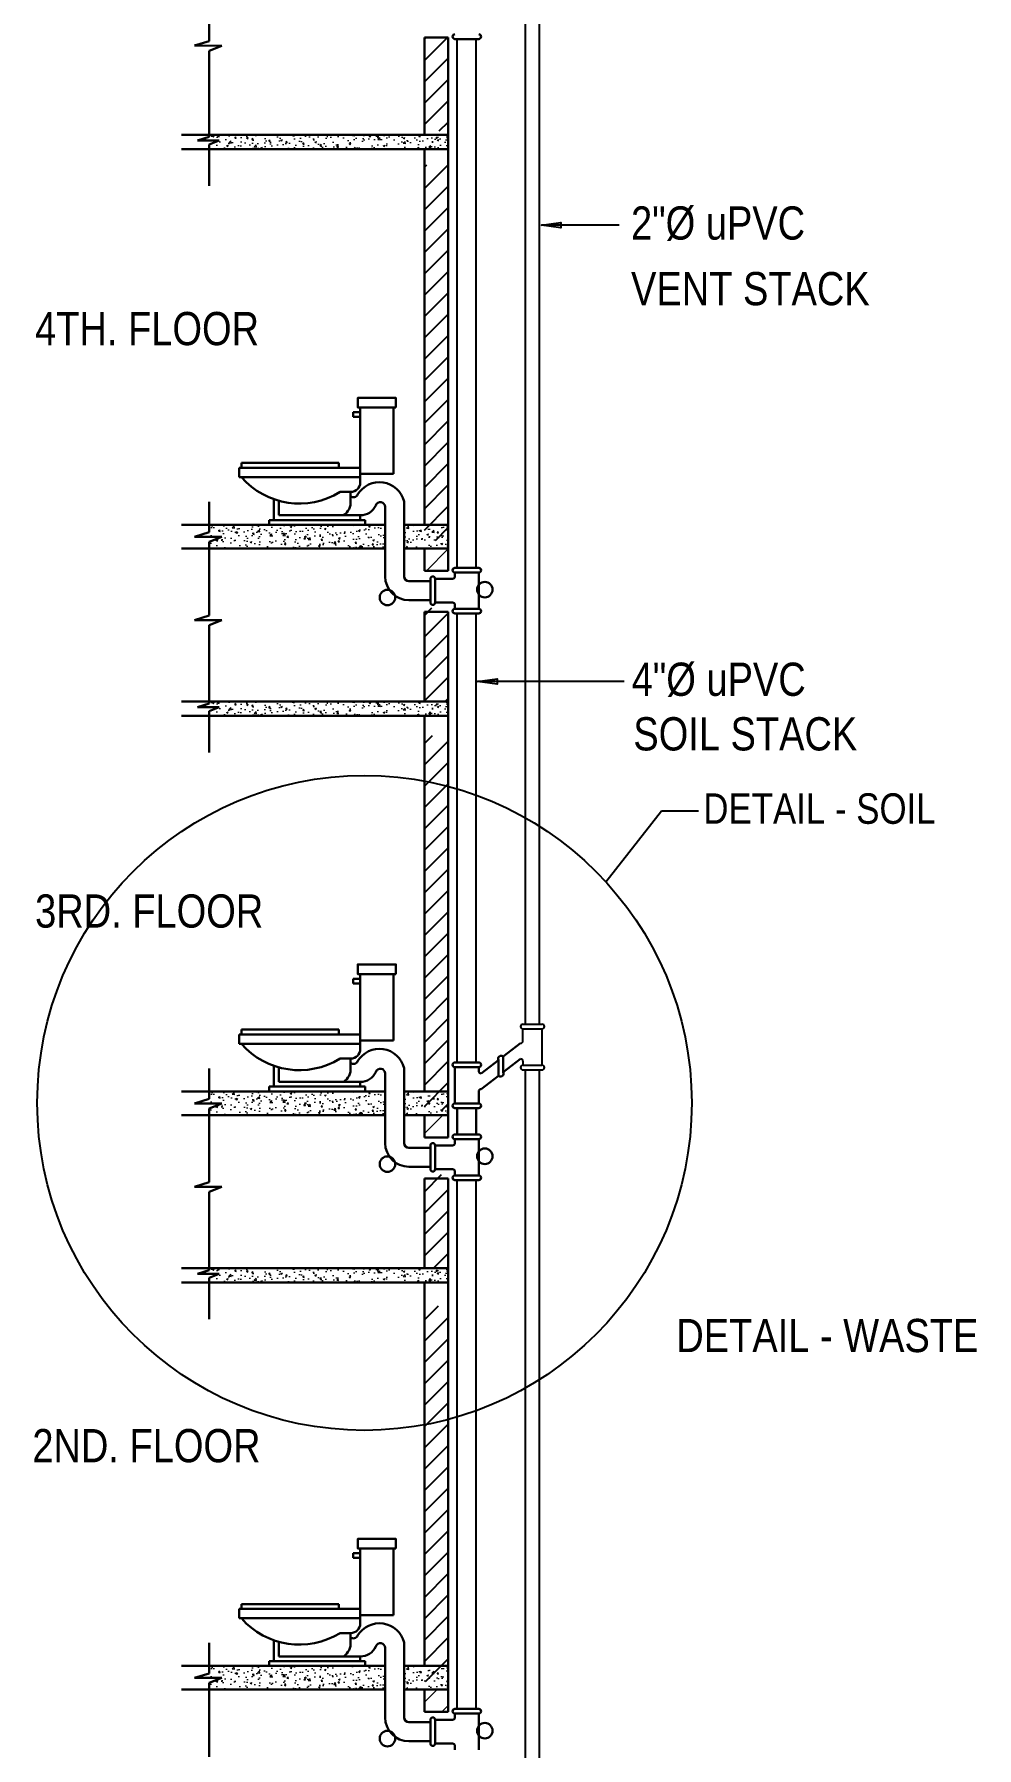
# Model space of a CAD drawing. Header units: inches. Extents: x -54558 to 35158, y -4190 to 41945.
# Drawn here: x 14309.4 to 14470.8, y -1302.6 to -1009.3 of the extents above; entities that cross this region are included whole.
import ezdxf

# ---------------------------------------------------------------- set-up
doc = ezdxf.new("R2010")
doc.units = ezdxf.units.IN
doc.header["$MEASUREMENT"] = 0
for name, color, linetype, lineweight in [('Furniture', 42, 'Continuous', 30), ('Hatch', 8, 'Continuous', 13), ('WALL', 250, 'Continuous', 30)]:
    doc.layers.add(name, color=color, linetype=linetype, lineweight=lineweight)
for name, color, linetype in [('line', 162, 'Continuous'), ('sheed', 253, 'Continuous'), ('SS', 3, 'Continuous'), ('text', 142, 'Continuous'), ('VS', 15, 'Continuous')]:
    doc.layers.add(name, color=color, linetype=linetype)
doc.styles.add('ROMANC', font='romanc')
doc.styles.get("Standard").update_dxf_attribs({"font": 'ARIALN.TTF'})
doc.dimstyles.get("Standard").update_dxf_attribs({"dimtxt": 56, "dimasz": 1, "dimexe": 4, "dimexo": 6, "dimgap": 0, "dimtad": 0, "dimtih": 1, "dimtoh": 1, "dimdec": 0, "dimzin": 0, "dimdsep": 46, "dimlunit": 4, "dimtxsty": 'ROMANC', "dimcen": 0.09, "dimclrd": 256, "dimclrt": 256, "dimadec": 0, "dimazin": 0, "dimtfac": 1, "dimtdec": 0, "dimtofl": 0, "dimtmove": 0, "dimatfit": 3, "dimfxl": 1, "dimtolj": 1, "dimtzin": 0, "dimlwd": 25, "dimarcsym": 0})
pattern_1 = [(45, (3255.0987, 4581.8897), (-1.8269672, 1.8269672), [])]

msp = doc.modelspace()

# ---------------------------------------------------------------- hatches: boundary and pattern name
at = {"layer": 'Hatch'}
h = msp.add_hatch(dxfattribs=at)
h.set_pattern_fill('AR-CONC', color=256, scale=0.406936, style=0)
h.set_pattern_definition([(50, (10033.875, -2664.6907), (2.9187912, -0.2553611), [0.3052021, -3.3572235]), (355, (10033.875, -2664.6907), (-0.5646294, 3.060942), [0.2441617, -2.6857788]), (100.4514, (10034.1182, -2664.712), (2.354164, 2.805579), [0.2593819, -2.853201]), (46.1842, (10033.875, -2663.8768), (4.34299, -0.6735568), [0.457803, -5.0358353]), (96.6356, (10034.237, -2663.933), (3.8034807, 3.964038), [0.389073, -4.2798007]), (351.1842, (10033.875, -2663.877), (3.8034776, 3.964041), [0.3662426, -4.0286682]), (21, (10034.2819, -2664.0803), (2.4290308, -1.638402), [0.3052021, -3.3572235]), (326, (10034.282, -2664.0803), (0.9901381, 2.950898), [0.2441617, -2.6857788]), (71.4514, (10034.4843, -2664.2168), (3.4191699, 1.3124933), [0.2593819, -2.853201]), (37.5, (10033.8749, -2664.6907), (0.04948285, 1.35466554), [0, -2.6532239, 0, -2.7264724, 0, -2.6959522]), (7.5, (10033.875, -2664.6907), (1.07052514, 1.60500397), [0, -1.5544962, 0, -2.5921835, 0, -1.02751386]), (327.5, (10032.9675, -2664.6907), (2.17231665, -0.09178393), [0, -1.01734046, 0, -3.1741022, 0, -4.2117895]), (317.5, (10032.5605, -2664.6907), (2.37319554, 0.4073634), [0, -1.3225426, 0, -2.1079294, 0, -2.99098095])])
h.paths.add_polyline_path([(14339.327, -1026.49), (14339.327, -1026.83), (14337.326, -1027.444), (14341.088, -1027.466), (14339.327, -1028.15), (14339.327, -1028.931), (14380.286, -1028.931), (14380.286, -1026.49)])
h = msp.add_hatch(dxfattribs=at)
h.set_pattern_fill('AR-CONC', color=256, scale=0.406936, style=0)
h.set_pattern_definition([(50, (10033.875, -2762.3554), (2.9187912, -0.2553611), [0.3052021, -3.3572235]), (355, (10033.875, -2762.3554), (-0.5646294, 3.060942), [0.2441617, -2.6857788]), (100.4514, (10034.1182, -2762.3766), (2.354164, 2.805579), [0.2593819, -2.853201]), (46.1842, (10033.875, -2761.5415), (4.34299, -0.6735568), [0.457803, -5.0358353]), (96.6356, (10034.237, -2761.5976), (3.8034807, 3.964038), [0.389073, -4.2798007]), (351.1842, (10033.875, -2761.5415), (3.8034776, 3.964041), [0.3662426, -4.0286682]), (21, (10034.2819, -2761.745), (2.4290308, -1.638402), [0.3052021, -3.3572235]), (326, (10034.282, -2761.745), (0.9901381, 2.950898), [0.2441617, -2.6857788]), (71.4514, (10034.4843, -2761.8815), (3.4191699, 1.3124933), [0.2593819, -2.853201]), (37.5, (10033.8749, -2762.3554), (0.04948285, 1.35466554), [0, -2.6532239, 0, -2.7264724, 0, -2.6959522]), (7.5, (10033.875, -2762.3554), (1.07052514, 1.60500397), [0, -1.5544962, 0, -2.5921835, 0, -1.02751386]), (327.5, (10032.9675, -2762.3554), (2.17231665, -0.09178393), [0, -1.01734046, 0, -3.1741022, 0, -4.2117895]), (317.5, (10032.5605, -2762.3554), (2.37319554, 0.4073634), [0, -1.3225426, 0, -2.1079294, 0, -2.99098095])])
h.paths.add_polyline_path([(14369.489, -1097.297), (14369.489, -1093.227), (14352.601, -1093.227), (14339.327, -1093.227), (14339.327, -1094.508), (14336.825, -1095.275), (14341.529, -1095.304), (14339.327, -1096.158), (14339.327, -1097.297)])
h.paths.add_polyline_path([(14372.745, -1093.227), (14372.745, -1097.297), (14380.286, -1097.297), (14380.286, -1093.227)])
h = msp.add_hatch(dxfattribs=at)
h.set_pattern_fill('LINE', color=256, scale=26.043916, angle=45, style=0)
h.set_pattern_definition([(45, (861.2702, -2544.802), (-2.3019787, 2.3019787), [])])
h.paths.add_polyline_path([(14380.286, -1097.297), (14376.216, -1097.297), (14376.216, -1101.098), (14380.286, -1101.098)])
h = msp.add_hatch(dxfattribs=at)
h.set_pattern_fill('AR-CONC', color=256, scale=0.406936, style=0)
h.set_pattern_definition([(50, (10033.875, -2761.6852), (2.9187912, -0.2553611), [0.3052021, -3.3572235]), (355, (10033.875, -2761.6852), (-0.5646294, 3.060942), [0.2441617, -2.6857788]), (100.4514, (10034.1182, -2761.7065), (2.354164, 2.805579), [0.2593819, -2.853201]), (46.1842, (10033.875, -2760.8713), (4.34299, -0.6735568), [0.457803, -5.0358353]), (96.6356, (10034.237, -2760.9275), (3.8034807, 3.964038), [0.389073, -4.2798007]), (351.1842, (10033.875, -2760.8713), (3.8034776, 3.964041), [0.3662426, -4.0286682]), (21, (10034.2819, -2761.0748), (2.4290308, -1.638402), [0.3052021, -3.3572235]), (326, (10034.282, -2761.0748), (0.9901381, 2.950898), [0.2441617, -2.6857788]), (71.4514, (10034.4843, -2761.2113), (3.4191699, 1.3124933), [0.2593819, -2.853201]), (37.5, (10033.8749, -2761.6852), (0.04948285, 1.35466554), [0, -2.6532239, 0, -2.7264724, 0, -2.6959522]), (7.5, (10033.875, -2761.6852), (1.07052514, 1.60500397), [0, -1.5544962, 0, -2.5921835, 0, -1.02751386]), (327.5, (10032.9675, -2761.6852), (2.17231665, -0.09178393), [0, -1.01734046, 0, -3.1741022, 0, -4.2117895]), (317.5, (10032.5605, -2761.6852), (2.37319554, 0.4073634), [0, -1.3225426, 0, -2.1079294, 0, -2.99098095])])
h.paths.add_polyline_path([(14339.327, -1123.484), (14339.327, -1123.824), (14337.326, -1124.438), (14341.088, -1124.461), (14339.327, -1125.145), (14339.327, -1125.926), (14380.286, -1125.926), (14380.286, -1123.484)])
h = msp.add_hatch(dxfattribs=at)
h.set_pattern_fill('AR-CONC', color=256, scale=0.406936, style=0)
h.set_pattern_definition([(50, (10033.875, -2859.35), (2.9187912, -0.2553611), [0.3052021, -3.3572235]), (355, (10033.875, -2859.35), (-0.5646294, 3.060942), [0.2441617, -2.6857788]), (100.4514, (10034.1182, -2859.3712), (2.354164, 2.805579), [0.2593819, -2.853201]), (46.1842, (10033.875, -2858.536), (4.34299, -0.6735568), [0.457803, -5.0358353]), (96.6356, (10034.237, -2858.592), (3.8034807, 3.964038), [0.389073, -4.2798007]), (351.1842, (10033.875, -2858.536), (3.8034776, 3.964041), [0.3662426, -4.0286682]), (21, (10034.2819, -2858.7395), (2.4290308, -1.638402), [0.3052021, -3.3572235]), (326, (10034.282, -2858.7395), (0.9901381, 2.950898), [0.2441617, -2.6857788]), (71.4514, (10034.4843, -2858.876), (3.4191699, 1.3124933), [0.2593819, -2.853201]), (37.5, (10033.8749, -2859.3499), (0.04948285, 1.35466554), [0, -2.6532239, 0, -2.7264724, 0, -2.6959522]), (7.5, (10033.875, -2859.3499), (1.07052514, 1.60500397), [0, -1.5544962, 0, -2.5921835, 0, -1.02751386]), (327.5, (10032.9675, -2859.3499), (2.17231665, -0.09178393), [0, -1.01734046, 0, -3.1741022, 0, -4.2117895]), (317.5, (10032.5605, -2859.3499), (2.37319554, 0.4073634), [0, -1.3225426, 0, -2.1079294, 0, -2.99098095])])
h.paths.add_polyline_path([(14369.489, -1194.291), (14369.489, -1190.222), (14352.601, -1190.222), (14339.327, -1190.222), (14339.327, -1191.502), (14336.825, -1192.27), (14341.529, -1192.298), (14339.327, -1193.153), (14339.327, -1194.291)])
h.paths.add_polyline_path([(14372.745, -1190.222), (14372.745, -1194.291), (14380.286, -1194.291), (14380.286, -1190.222)])
h = msp.add_hatch(dxfattribs=at)
h.set_pattern_fill('LINE', color=256, scale=26.043916, angle=45, style=0)
h.set_pattern_definition([(45, (861.2702, -2544.1317), (-2.3019787, 2.3019787), [])])
h.paths.add_polyline_path([(14380.286, -1194.291), (14376.216, -1194.291), (14376.216, -1198.092), (14380.286, -1198.092)])
h = msp.add_hatch(dxfattribs=at)
h.set_pattern_fill('AR-CONC', color=256, scale=0.406936, style=0)
h.set_pattern_definition([(50, (10033.875, -2858.6797), (2.9187912, -0.2553611), [0.3052021, -3.3572235]), (355, (10033.875, -2858.6797), (-0.5646294, 3.060942), [0.2441617, -2.6857788]), (100.4514, (10034.1182, -2858.701), (2.354164, 2.805579), [0.2593819, -2.853201]), (46.1842, (10033.875, -2857.866), (4.34299, -0.6735568), [0.457803, -5.0358353]), (96.6356, (10034.237, -2857.922), (3.8034807, 3.964038), [0.389073, -4.2798007]), (351.1842, (10033.875, -2857.866), (3.8034776, 3.964041), [0.3662426, -4.0286682]), (21, (10034.2819, -2858.0693), (2.4290308, -1.638402), [0.3052021, -3.3572235]), (326, (10034.282, -2858.0693), (0.9901381, 2.950898), [0.2441617, -2.6857788]), (71.4514, (10034.4843, -2858.206), (3.4191699, 1.3124933), [0.2593819, -2.853201]), (37.5, (10033.8749, -2858.6797), (0.04948285, 1.35466554), [0, -2.6532239, 0, -2.7264724, 0, -2.6959522]), (7.5, (10033.875, -2858.6797), (1.07052514, 1.60500397), [0, -1.5544962, 0, -2.5921835, 0, -1.02751386]), (327.5, (10032.9675, -2858.6797), (2.17231665, -0.09178393), [0, -1.01734046, 0, -3.1741022, 0, -4.2117895]), (317.5, (10032.5605, -2858.6797), (2.37319554, 0.4073634), [0, -1.3225426, 0, -2.1079294, 0, -2.99098095])])
h.paths.add_polyline_path([(14339.327, -1220.479), (14339.327, -1220.819), (14337.326, -1221.433), (14341.088, -1221.455), (14339.327, -1222.139), (14339.327, -1222.92), (14380.286, -1222.92), (14380.286, -1220.479)])
h = msp.add_hatch(dxfattribs=at)
h.set_pattern_fill('AR-CONC', color=256, scale=0.406936, style=0)
h.set_pattern_definition([(50, (10033.875, -2957.6847), (2.9187912, -0.2553611), [0.3052021, -3.3572235]), (355, (10033.875, -2957.6847), (-0.5646294, 3.060942), [0.2441617, -2.6857788]), (100.4514, (10034.1182, -2957.706), (2.354164, 2.805579), [0.2593819, -2.853201]), (46.1842, (10033.875, -2956.871), (4.34299, -0.6735568), [0.457803, -5.0358353]), (96.6356, (10034.237, -2956.927), (3.8034807, 3.964038), [0.389073, -4.2798007]), (351.1842, (10033.875, -2956.871), (3.8034776, 3.964041), [0.3662426, -4.0286682]), (21, (10034.2819, -2957.0743), (2.4290308, -1.638402), [0.3052021, -3.3572235]), (326, (10034.282, -2957.0743), (0.9901381, 2.950898), [0.2441617, -2.6857788]), (71.4514, (10034.4843, -2957.2108), (3.4191699, 1.3124933), [0.2593819, -2.853201]), (37.5, (10033.8749, -2957.6847), (0.04948285, 1.35466554), [0, -2.6532239, 0, -2.7264724, 0, -2.6959522]), (7.5, (10033.875, -2957.6847), (1.07052514, 1.60500397), [0, -1.5544962, 0, -2.5921835, 0, -1.02751386]), (327.5, (10032.9675, -2957.6847), (2.17231665, -0.09178393), [0, -1.01734046, 0, -3.1741022, 0, -4.2117895]), (317.5, (10032.5605, -2957.6847), (2.37319554, 0.4073634), [0, -1.3225426, 0, -2.1079294, 0, -2.99098095])])
h.paths.add_polyline_path([(14369.489, -1292.626), (14369.489, -1288.557), (14352.601, -1288.557), (14339.327, -1288.557), (14339.327, -1289.837), (14336.825, -1290.604), (14341.529, -1290.633), (14339.327, -1291.487), (14339.327, -1292.626)])
h.paths.add_polyline_path([(14372.745, -1288.557), (14372.745, -1292.626), (14380.286, -1292.626), (14380.286, -1288.557)])
h = msp.add_hatch(dxfattribs=at)
h.set_pattern_fill('LINE', color=256, scale=26.043916, angle=45, style=0)
h.set_pattern_definition([(45, (861.2702, -2544.8018), (-2.3019787, 2.3019787), [])])
h.paths.add_polyline_path([(14380.286, -1292.626), (14376.216, -1292.626), (14376.216, -1296.427), (14380.286, -1296.427)])
at = {"layer": 'sheed', "ltscale": 10}
h = msp.add_hatch(dxfattribs=at)
h.set_pattern_fill('ANSI31', color=256, scale=20.669774, style=0)
h.set_pattern_definition(pattern_1)
h.paths.add_polyline_path([(14376.216, -1025.819), (14380.286, -1025.819), (14380.286, -1009.807), (14376.216, -1009.807)])
h = msp.add_hatch(dxfattribs=at)
h.set_pattern_fill('ANSI31', color=256, scale=20.669774, style=0)
h.set_pattern_definition(pattern_1)
h.paths.add_polyline_path([(14376.216, -1095.908), (14380.286, -1095.908), (14380.286, -1031.612), (14376.216, -1031.612)])
h = msp.add_hatch(dxfattribs=at)
h.set_pattern_fill('ANSI31', color=256, scale=20.669774, style=0)
h.set_pattern_definition(pattern_1)
h.paths.add_polyline_path([(14376.216, -1123.484), (14380.286, -1123.484), (14380.286, -1107.472), (14376.216, -1107.472)])
h = msp.add_hatch(dxfattribs=at)
h.set_pattern_fill('ANSI31', color=256, scale=20.669774, style=0)
h.set_pattern_definition(pattern_1)
h.paths.add_polyline_path([(14376.216, -1193.572), (14380.286, -1193.572), (14380.286, -1129.277), (14376.216, -1129.277)])
h = msp.add_hatch(dxfattribs=at)
h.set_pattern_fill('ANSI31', color=256, scale=20.669774, style=0)
h.set_pattern_definition(pattern_1)
h.paths.add_polyline_path([(14376.216, -1220.479), (14380.286, -1220.479), (14380.286, -1204.466), (14376.216, -1204.466)])
h = msp.add_hatch(dxfattribs=at)
h.set_pattern_fill('ANSI31', color=256, scale=20.669774, style=0)
h.set_pattern_definition(pattern_1)
h.paths.add_polyline_path([(14376.216, -1291.237), (14380.286, -1291.237), (14380.286, -1226.941), (14376.216, -1226.941)])

# ---------------------------------------------------------------- linework, layer by layer
at = {"layer": 'Furniture'}
for p, q in [((14381.441, -1010.075), (14385.51, -1010.075)), ((14365.216, -1073.13), (14365.216, -1085.979)), ((14370.913, -1084.524), (14370.913, -1073.13)), ((14363.995, -1073.943), (14363.995, -1074.757)), ((14365.216, -1073.943), (14363.995, -1073.943)), ((14363.995, -1074.757), (14365.216, -1074.757)), ((14365.216, -1083.461), (14344.462, -1083.461)), ((14344.462, -1083.461), (14344.462, -1085.088)), ((14344.462, -1085.088), (14365.216, -1085.088)), ((14344.869, -1082.647), (14361.553, -1082.647)), ((14344.869, -1083.461), (14344.869, -1082.647)), ((14361.553, -1082.647), (14361.553, -1083.461)), ((14365.216, -1084.524), (14370.913, -1084.524)), ((14361.764, -1087.607), (14363.588, -1087.607)), ((14363.574, -1089.158), (14363.574, -1087.607)), ((14350.442, -1091.599), (14350.442, -1088.851)), ((14351.256, -1089.106), (14351.256, -1091.599)), ((14369.489, -1102.06), (14369.489, -1090.156)), ((14372.745, -1102.06), (14372.745, -1089.226)), ((14366.052, -1092.413), (14349.628, -1092.413)), ((14349.628, -1092.413), (14349.628, -1093.227)), ((14350.442, -1092.413), (14350.442, -1091.599)), ((14351.256, -1091.599), (14365.238, -1091.599)), ((14365.238, -1091.599), (14365.238, -1092.413)), ((14366.052, -1093.227), (14366.052, -1092.413)), ((14377.241, -1102.467), (14377.241, -1106.537)), ((14378.055, -1102.467), (14381.034, -1102.467)), ((14378.055, -1102.467), (14378.055, -1106.537)), ((14381.441, -1100.594), (14385.51, -1100.594)), ((14381.441, -1102.06), (14381.441, -1101.408)), ((14381.441, -1101.408), (14385.51, -1101.408)), ((14385.51, -1107.596), (14385.51, -1101.408)), ((14373.559, -1102.874), (14377.241, -1102.874)), ((14373.559, -1106.13), (14377.241, -1106.13)), ((14378.055, -1106.537), (14381.034, -1106.537)), ((14381.441, -1106.944), (14381.441, -1107.596)), ((14381.441, -1107.596), (14385.51, -1107.596)), ((14381.441, -1108.41), (14385.51, -1108.41)), ((14365.216, -1170.124), (14365.216, -1182.974)), ((14370.913, -1181.518), (14370.913, -1170.124)), ((14365.216, -1170.938), (14363.995, -1170.938)), ((14363.995, -1170.938), (14363.995, -1171.752)), ((14363.995, -1171.752), (14365.216, -1171.752)), ((14365.216, -1180.455), (14344.462, -1180.455)), ((14344.462, -1180.455), (14344.462, -1182.083)), ((14344.869, -1179.641), (14361.553, -1179.641)), ((14344.869, -1180.455), (14344.869, -1179.641)), ((14361.553, -1179.641), (14361.553, -1180.455)), ((14365.216, -1181.518), (14370.913, -1181.518)), ((14389.71, -1184.221), (14392.688, -1181.975)), ((14344.462, -1182.083), (14365.216, -1182.083)), ((14361.764, -1184.602), (14363.588, -1184.602)), ((14363.574, -1186.152), (14363.574, -1184.602)), ((14388.896, -1184.895), (14385.917, -1187.14)), ((14388.896, -1184.895), (14388.896, -1187.581)), ((14388.896, -1187.581), (14388.896, -1184.895)), ((14389.71, -1184.221), (14389.71, -1186.907)), ((14389.71, -1186.907), (14389.71, -1184.221)), ((14389.71, -1186.907), (14392.688, -1184.662)), ((14350.442, -1188.594), (14350.442, -1185.845)), ((14351.256, -1186.101), (14351.256, -1188.594)), ((14369.489, -1199.055), (14369.489, -1187.151)), ((14372.745, -1199.055), (14372.745, -1186.22)), ((14385.51, -1185.267), (14381.441, -1185.267)), ((14381.441, -1192.269), (14381.441, -1186.081)), ((14385.51, -1186.081), (14381.441, -1186.081)), ((14385.51, -1186.733), (14385.51, -1186.081)), ((14388.896, -1187.581), (14385.917, -1189.827)), ((14366.052, -1189.408), (14349.628, -1189.408)), ((14349.628, -1189.408), (14349.628, -1190.222)), ((14350.442, -1189.408), (14350.442, -1188.594)), ((14351.256, -1188.594), (14365.238, -1188.594)), ((14365.238, -1188.594), (14365.238, -1189.408)), ((14366.052, -1190.222), (14366.052, -1189.408)), ((14385.51, -1190.234), (14385.51, -1192.269)), ((14385.51, -1192.269), (14381.441, -1192.269)), ((14385.51, -1193.083), (14381.441, -1193.083)), ((14381.848, -1197.589), (14381.848, -1193.083)), ((14385.103, -1197.589), (14385.103, -1193.083)), ((14377.241, -1199.462), (14377.241, -1203.531)), ((14378.055, -1199.462), (14381.034, -1199.462)), ((14378.055, -1199.462), (14378.055, -1203.531)), ((14381.441, -1197.589), (14385.51, -1197.589)), ((14381.441, -1199.055), (14381.441, -1198.402)), ((14381.441, -1198.402), (14385.51, -1198.402)), ((14385.51, -1204.591), (14385.51, -1198.402)), ((14373.559, -1199.869), (14377.241, -1199.869)), ((14373.559, -1203.124), (14377.241, -1203.124)), ((14378.055, -1203.531), (14381.034, -1203.531)), ((14381.441, -1203.938), (14381.441, -1204.591)), ((14381.441, -1204.591), (14385.51, -1204.591)), ((14381.441, -1205.404), (14385.51, -1205.404)), ((14365.216, -1269.273), (14363.995, -1269.273)), ((14363.995, -1269.273), (14363.995, -1270.087)), ((14365.216, -1268.459), (14365.216, -1281.309)), ((14370.913, -1279.853), (14370.913, -1268.459)), ((14363.995, -1270.087), (14365.216, -1270.087)), ((14344.462, -1278.79), (14344.462, -1280.418)), ((14365.216, -1278.79), (14344.462, -1278.79)), ((14344.869, -1277.976), (14361.553, -1277.976)), ((14344.869, -1278.79), (14344.869, -1277.976)), ((14361.553, -1277.976), (14361.553, -1278.79)), ((14344.462, -1280.418), (14365.216, -1280.418)), ((14365.216, -1279.853), (14370.913, -1279.853)), ((14350.442, -1286.929), (14350.442, -1284.18)), ((14351.256, -1284.436), (14351.256, -1286.929)), ((14361.764, -1282.936), (14363.588, -1282.936)), ((14363.574, -1284.487), (14363.574, -1282.936)), ((14372.745, -1297.39), (14372.745, -1284.555)), ((14350.442, -1287.743), (14350.442, -1286.929)), ((14351.256, -1286.929), (14365.238, -1286.929)), ((14365.238, -1286.929), (14365.238, -1287.743)), ((14369.489, -1297.39), (14369.489, -1285.485)), ((14366.052, -1287.743), (14349.628, -1287.743)), ((14366.052, -1288.557), (14366.052, -1287.743)), ((14381.441, -1295.923), (14385.51, -1295.923)), ((14373.559, -1298.204), (14377.241, -1298.204)), ((14377.241, -1297.797), (14377.241, -1301.866)), ((14378.055, -1297.797), (14381.034, -1297.797)), ((14378.055, -1297.797), (14378.055, -1301.866)), ((14381.441, -1297.39), (14381.441, -1296.737)), ((14381.441, -1296.737), (14385.51, -1296.737)), ((14385.51, -1302.925), (14385.51, -1296.737)), ((14373.559, -1301.459), (14377.241, -1301.459)), ((14378.055, -1301.866), (14381.034, -1301.866)), ((14381.441, -1302.273), (14381.441, -1302.925))]:
    msp.add_line(p, q, dxfattribs=at)
for points in [[(14371.32, -1073.13), (14371.32, -1071.502), (14364.809, -1071.502), (14364.809, -1073.13)], [(14371.32, -1170.124), (14371.32, -1168.496), (14364.809, -1168.496), (14364.809, -1170.124)], [(14371.32, -1268.459), (14371.32, -1266.831), (14364.809, -1266.831), (14364.809, -1268.459)]]:
    msp.add_lwpolyline(points, close=True, dxfattribs=at)
for centre in [(14369.881, -1105.676), (14386.56, -1104.33), (14369.881, -1202.671), (14386.56, -1201.324), (14386.56, -1299.659), (14369.881, -1301.005)]:
    msp.add_circle(centre, 1.328, dxfattribs=at)
for centre, radius, start, end in [((14381.441, -1009.668), 0.407, 90, 270), ((14385.51, -1009.668), 0.407, 270, 90), ((14354.802, -1076.383), 13.208, 221.22977, 301.81285), ((14364.031, -1087.686), 0.833, 236.70433, 333.77987), ((14363.588, -1085.979), 1.628, 270, 0), ((14368.517, -1090.304), 4.363, 14.3067, 148.95949), ((14360.929, -1089.361), 2.653, 302.4712, 4.3987), ((14365.27, -1088.705), 2.894, 269.36404, 335.07938), ((14368.676, -1090.156), 0.814, 0, 163.49905), ((14373.559, -1102.06), 4.069, 180, 270), ((14373.559, -1102.06), 0.814, 180, 270), ((14377.648, -1102.467), 0.407, 0, 180), ((14381.441, -1101.001), 0.407, 90, 270), ((14381.034, -1102.06), 0.407, 270, 0), ((14385.51, -1101.001), 0.407, 270, 90), ((14377.648, -1106.537), 0.407, 180, 0), ((14381.034, -1106.944), 0.407, 0, 90), ((14381.441, -1108.003), 0.407, 90, 270), ((14385.51, -1108.003), 0.407, 270, 90), ((14354.802, -1173.378), 13.208, 221.22977, 301.81285), ((14363.588, -1182.974), 1.628, 270, 0), ((14368.517, -1187.299), 4.363, 14.3067, 148.95949), ((14389.392, -1184.665), 0.546, 54.40148, 204.83289), ((14389.392, -1184.665), 0.546, 54.40148, 204.83289), ((14360.929, -1186.356), 2.653, 302.4712, 4.3987), ((14364.031, -1184.681), 0.833, 236.70433, 333.77987), ((14365.27, -1185.7), 2.894, 269.36404, 335.07938), ((14368.676, -1187.151), 0.814, 0, 163.49905), ((14381.441, -1185.674), 0.407, 90, 270), ((14385.51, -1185.674), 0.407, 270, 90), ((14385.917, -1186.733), 0.407, 180, 270), ((14389.214, -1187.137), 0.546, 234.40148, 24.83289), ((14389.214, -1187.137), 0.546, 234.40148, 24.83289), ((14385.917, -1190.234), 0.407, 90, 180), ((14381.441, -1192.676), 0.407, 90, 270), ((14385.51, -1192.676), 0.407, 270, 90), ((14373.559, -1199.055), 4.069, 180, 270), ((14373.559, -1199.055), 0.814, 180, 270), ((14377.648, -1199.462), 0.407, 0, 180), ((14381.441, -1197.996), 0.407, 90, 270), ((14381.034, -1199.055), 0.407, 270, 0), ((14385.51, -1197.996), 0.407, 270, 90), ((14377.648, -1203.531), 0.407, 180, 0), ((14381.034, -1203.938), 0.407, 0, 90), ((14381.441, -1204.998), 0.407, 90, 270), ((14385.51, -1204.998), 0.407, 270, 90), ((14354.802, -1271.713), 13.208, 221.22977, 301.81285), ((14363.588, -1281.309), 1.628, 270, 0), ((14368.517, -1285.633), 4.363, 14.3067, 148.95949), ((14360.929, -1284.691), 2.653, 302.4712, 4.3987), ((14364.031, -1283.015), 0.833, 236.70433, 333.77987), ((14368.676, -1285.485), 0.814, 0, 163.49905), ((14365.27, -1284.035), 2.894, 269.36404, 335.07938), ((14381.441, -1296.33), 0.407, 90, 270), ((14385.51, -1296.33), 0.407, 270, 90), ((14373.559, -1297.39), 4.069, 180, 270), ((14373.559, -1297.39), 0.814, 180, 270), ((14377.648, -1297.797), 0.407, 0, 180), ((14381.034, -1297.39), 0.407, 270, 0), ((14377.648, -1301.866), 0.407, 180, 0), ((14381.034, -1302.273), 0.407, 0, 90)]:
    msp.add_arc(centre, radius, start, end, dxfattribs=at)
at = {"layer": 'line'}
msp.add_circle((14365.951, -1192.196), 56.043, dxfattribs=at)
at = {"layer": 'SS'}
for p, q in [((14381.848, -1100.594), (14381.848, -1010.075)), ((14385.103, -1100.594), (14385.103, -1010.075)), ((14381.848, -1185.267), (14381.848, -1108.41)), ((14385.103, -1185.267), (14385.103, -1108.41)), ((14381.848, -1295.923), (14381.848, -1205.404)), ((14385.103, -1295.923), (14385.103, -1205.404))]:
    msp.add_line(p, q, dxfattribs=at)
at = {"layer": 'text'}
for points in [[(14409.596, -1041.933), (14396.256, -1041.933), (14399.604, -1041.492), (14399.604, -1042.391), (14396.256, -1041.933)], [(14410.449, -1120.035), (14385.309, -1120.035), (14388.658, -1119.593), (14388.658, -1120.493), (14385.309, -1120.035)]]:
    msp.add_lwpolyline(points, dxfattribs=at)
at = {"layer": 'VS'}
for p, q in [((14393.502, -1081.725), (14393.502, -991.206)), ((14395.944, -1081.725), (14395.944, -991.206)), ((14393.502, -1178.719), (14393.502, -1081.725)), ((14395.944, -1178.719), (14395.944, -1081.725)), ((14393.095, -1178.719), (14396.351, -1178.719)), ((14393.095, -1181.568), (14393.095, -1179.533)), ((14393.095, -1179.533), (14396.351, -1179.533)), ((14396.351, -1179.533), (14396.351, -1185.721)), ((14393.095, -1185.069), (14393.095, -1185.721)), ((14393.095, -1185.721), (14396.351, -1185.721)), ((14393.095, -1186.535), (14396.351, -1186.535)), ((14393.502, -1277.054), (14393.502, -1186.535)), ((14395.944, -1277.054), (14395.944, -1186.535)), ((14393.502, -1374.048), (14393.502, -1277.054)), ((14395.944, -1374.048), (14395.944, -1277.054))]:
    msp.add_line(p, q, dxfattribs=at)
for centre, start, end in [((14393.095, -1179.126), 90, 270), ((14396.351, -1179.126), 270, 90), ((14392.688, -1181.568), 270, 0), ((14392.688, -1185.069), 0, 90), ((14393.095, -1186.128), 90, 270), ((14396.351, -1186.128), 270, 90)]:
    msp.add_arc(centre, 0.407, start, end, dxfattribs=at)
at = {"layer": 'WALL'}
for p, q in [((14339.327, -997.823), (14339.327, -1010.442)), ((14339.327, -1010.442), (14336.825, -1011.21)), ((14336.825, -1011.21), (14341.529, -1011.238)), ((14341.529, -1011.238), (14339.327, -1012.093)), ((14376.216, -1009.807), (14376.216, -1026.49)), ((14376.216, -1009.807), (14380.286, -1009.807)), ((14380.286, -1009.807), (14380.286, -1026.49)), ((14339.327, -1012.093), (14339.327, -1026.83)), ((14334.62, -1026.49), (14380.286, -1026.49)), ((14380.286, -1026.49), (14380.286, -1028.931)), ((14334.62, -1028.931), (14380.286, -1028.931)), ((14339.327, -1026.83), (14337.326, -1027.444)), ((14337.326, -1027.444), (14341.088, -1027.466)), ((14341.088, -1027.466), (14339.327, -1028.15)), ((14339.327, -1028.15), (14339.327, -1035.216)), ((14376.216, -1093.227), (14376.216, -1028.931)), ((14380.286, -1093.227), (14380.286, -1028.931)), ((14339.327, -1089.295), (14339.327, -1094.508)), ((14334.62, -1093.227), (14369.489, -1093.227)), ((14352.601, -1093.227), (14369.489, -1093.227)), ((14372.745, -1093.227), (14380.286, -1093.227)), ((14380.286, -1093.227), (14380.286, -1097.297)), ((14339.327, -1094.508), (14336.825, -1095.275)), ((14336.825, -1095.275), (14341.529, -1095.304)), ((14341.529, -1095.304), (14339.327, -1096.158)), ((14339.327, -1096.158), (14339.327, -1108.777)), ((14334.62, -1097.297), (14369.489, -1097.297)), ((14372.745, -1097.297), (14380.286, -1097.297)), ((14376.216, -1097.297), (14376.216, -1101.098)), ((14380.286, -1097.297), (14380.286, -1101.098)), ((14376.216, -1101.098), (14380.286, -1101.098)), ((14376.216, -1108.142), (14376.216, -1123.484)), ((14376.216, -1108.142), (14380.286, -1108.142)), ((14380.286, -1108.142), (14380.286, -1123.484)), ((14339.327, -1108.777), (14336.825, -1109.545)), ((14336.825, -1109.545), (14341.529, -1109.573)), ((14341.529, -1109.573), (14339.327, -1110.428)), ((14339.327, -1110.428), (14339.327, -1123.824)), ((14334.62, -1123.484), (14380.286, -1123.484)), ((14334.62, -1125.926), (14380.286, -1125.926)), ((14339.327, -1123.824), (14337.326, -1124.438)), ((14337.326, -1124.438), (14341.088, -1124.461)), ((14341.088, -1124.461), (14339.327, -1125.145)), ((14339.327, -1125.145), (14339.327, -1132.21)), ((14376.216, -1190.222), (14376.216, -1125.926)), ((14380.286, -1123.484), (14380.286, -1125.926)), ((14380.286, -1190.222), (14380.286, -1125.926)), ((14339.327, -1186.289), (14339.327, -1191.502)), ((14334.62, -1190.222), (14369.489, -1190.222)), ((14352.601, -1190.222), (14369.489, -1190.222)), ((14372.745, -1190.222), (14380.286, -1190.222)), ((14380.286, -1190.222), (14380.286, -1194.291)), ((14339.327, -1191.502), (14336.825, -1192.27)), ((14336.825, -1192.27), (14341.529, -1192.298)), ((14341.529, -1192.298), (14339.327, -1193.153)), ((14339.327, -1193.153), (14339.327, -1205.772)), ((14334.62, -1194.291), (14369.489, -1194.291)), ((14372.745, -1194.291), (14380.286, -1194.291)), ((14376.216, -1194.291), (14376.216, -1198.092)), ((14380.286, -1194.291), (14380.286, -1198.092)), ((14376.216, -1198.092), (14380.286, -1198.092)), ((14376.216, -1205.136), (14376.216, -1220.479)), ((14376.216, -1205.136), (14380.286, -1205.136)), ((14380.286, -1205.136), (14380.286, -1220.479)), ((14339.327, -1205.772), (14336.825, -1206.539)), ((14336.825, -1206.539), (14341.529, -1206.568)), ((14341.529, -1206.568), (14339.327, -1207.422)), ((14339.327, -1207.422), (14339.327, -1220.819)), ((14334.62, -1220.479), (14380.286, -1220.479)), ((14334.62, -1222.92), (14380.286, -1222.92)), ((14339.327, -1220.819), (14337.326, -1221.433)), ((14337.326, -1221.433), (14341.088, -1221.455)), ((14341.088, -1221.455), (14339.327, -1222.139)), ((14339.327, -1222.139), (14339.327, -1229.205)), ((14376.216, -1288.557), (14376.216, -1222.92)), ((14380.286, -1220.479), (14380.286, -1222.92)), ((14380.286, -1288.557), (14380.286, -1222.92)), ((14339.327, -1284.624), (14339.327, -1289.837)), ((14334.62, -1288.557), (14369.489, -1288.557)), ((14339.327, -1289.837), (14336.825, -1290.604)), ((14349.628, -1287.743), (14349.628, -1288.557)), ((14352.601, -1288.557), (14369.489, -1288.557)), ((14372.745, -1288.557), (14380.286, -1288.557)), ((14380.286, -1288.557), (14380.286, -1292.626)), ((14334.62, -1292.626), (14369.489, -1292.626)), ((14336.825, -1290.604), (14341.529, -1290.633)), ((14341.529, -1290.633), (14339.327, -1291.487)), ((14339.327, -1291.487), (14339.327, -1304.107)), ((14372.745, -1292.626), (14380.286, -1292.626)), ((14376.216, -1292.626), (14376.216, -1296.427)), ((14380.286, -1292.626), (14380.286, -1296.427)), ((14376.216, -1296.427), (14380.286, -1296.427))]:
    msp.add_line(p, q, dxfattribs=at)

# ---------------------------------------------------------------- texts
at = {"layer": 'text'}
for s, height, p in [('2"%%C uPVC ', 5.68419, (14411.599, -1044.409)), ('VENT STACK', 5.6842, (14411.599, -1055.644)), ('4TH. FLOOR', 5.6842, (14309.541, -1062.483)), ('4"%%C uPVC ', 5.68419, (14411.707, -1122.51)), ('SOIL STACK', 5.6842, (14411.994, -1131.854)), ('DETAIL - SOIL', 5.20878, (14423.98, -1144.412)), ('3RD. FLOOR', 5.6842, (14309.541, -1162.182)), ('DETAIL - WASTE', 5.68419, (14419.357, -1234.852)), ('2ND. FLOOR', 5.6842, (14309.069, -1253.701))]:
    msp.add_text(s, height=height, dxfattribs=at).set_placement(p)

# ---------------------------------------------------------------- leaders
at = {"layer": 'line'}
msp.add_leader([(14407.276, -1154.34), (14416.815, -1142.183), (14423.13, -1142.183)], dimstyle='Standard', override={"dimscale": 1}, dxfattribs=at)

doc.saveas('drawing.dxf')
